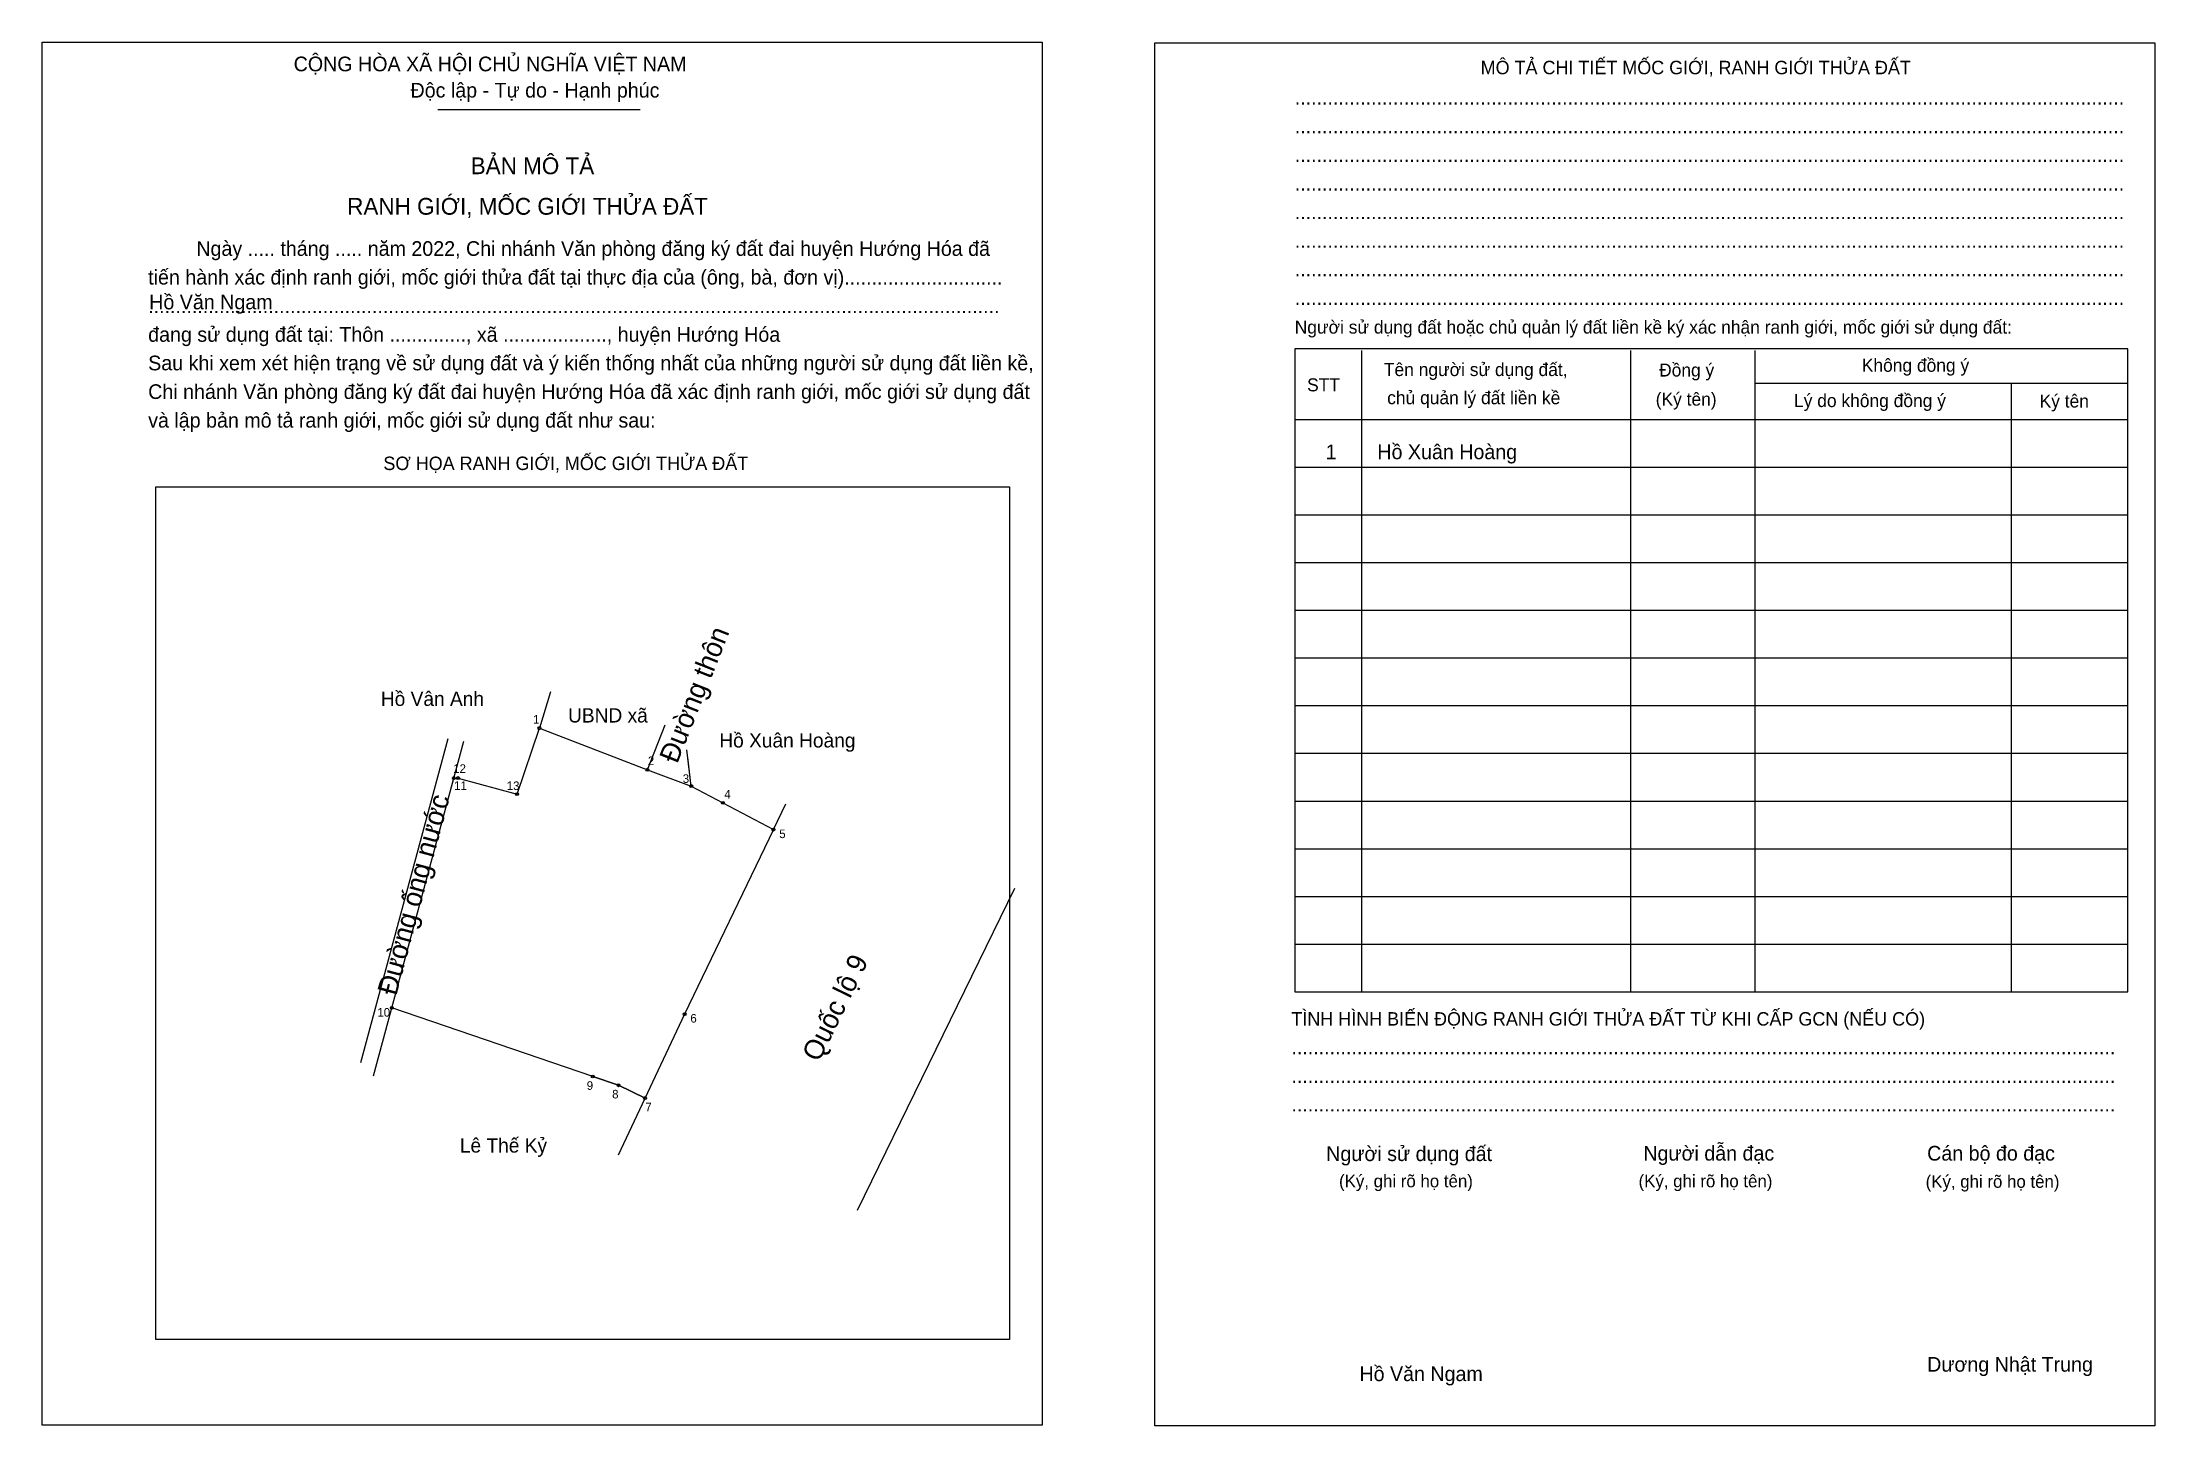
# Model space of a CAD drawing. Extents: x 545411 to 545678, y 1836468 to 1836642.
import ezdxf

# ---------------------------------------------------------------- set-up
doc = ezdxf.new("R2010")
doc.units = 0
for name, color, linetype in [('Level 1', 7, 'Continuous'), ('Level 10', 7, 'Continuous'), ('Level 11', 7, 'Continuous'), ('Level 2', 7, 'Continuous'), ('Level 25', 7, 'Continuous'), ('Level 27', 7, 'Continuous'), ('Level 36', 7, 'Continuous'), ('Level 52', 7, 'Continuous'), ('Level 55', 7, 'Continuous'), ('Level 6', 7, 'Continuous'), ('Level 9', 7, 'Continuous')]:
    doc.layers.add(name, color=color, linetype=linetype)

msp = doc.modelspace()

# ---------------------------------------------------------------- linework, layer by layer
at = {"layer": 'Level 1'}
for p, q in [((545411.36, 1836642.16), (545411.36, 1836642.16)), ((545551.62, 1836642.1), (545551.62, 1836642.1)), ((545461.25, 1836633.69), (545486.74, 1836633.69)), ((545577.68, 1836603.32), (545577.68, 1836522.45)), ((545611.59, 1836603.32), (545611.59, 1836522.45)), ((545627.28, 1836603.32), (545627.28, 1836522.45)), ((545627.28, 1836599.17), (545674.3, 1836599.17)), ((545659.57, 1836599.17), (545659.57, 1836522.45)), ((545569.26, 1836594.6), (545674.3, 1836594.6)), ((545569.26, 1836588.59), (545674.3, 1836588.59)), ((545425.68, 1836586.13), (545425.68, 1836586.13)), ((545569.26, 1836582.58), (545674.3, 1836582.58)), ((545569.26, 1836576.57), (545674.3, 1836576.57)), ((545569.26, 1836570.55), (545674.3, 1836570.55)), ((545569.26, 1836564.54), (545674.3, 1836564.54)), ((545569.26, 1836558.53), (545674.3, 1836558.53)), ((545569.26, 1836552.52), (545674.3, 1836552.52)), ((545569.26, 1836546.5), (545674.3, 1836546.5)), ((545569.26, 1836540.49), (545674.3, 1836540.49)), ((545569.26, 1836534.48), (545674.3, 1836534.48)), ((545569.26, 1836528.47), (545674.3, 1836528.47)), ((545533.3, 1836478.62), (545533.3, 1836478.62)), ((545537.43, 1836467.8), (545537.43, 1836467.8)), ((545677.68, 1836467.74), (545677.68, 1836467.74))]:
    msp.add_line(p, q, dxfattribs=at)
for points in [[(545674.3, 1836603.5), (545569.26, 1836603.5), (545569.26, 1836522.45), (545674.3, 1836522.45)], [(545425.68, 1836586.13), (545533.3, 1836586.13), (545533.3, 1836478.62), (545425.68, 1836478.62)]]:
    msp.add_lwpolyline(points, close=True, dxfattribs=at)
at = {"layer": 'Level 10'}
for p, q in [((545475.43, 1836560.25), (545474.04, 1836555.7)), ((545471.22, 1836547.37), (545474.04, 1836555.7)), ((545474.04, 1836555.7), (545487.65, 1836550.45)), ((545487.65, 1836550.45), (545489.89, 1836556.11)), ((545451.51, 1836513.53), (545462.52, 1836554.38)), ((545453.13, 1836511.85), (545464.5, 1836554.03)), ((545493.19, 1836548.39), (545492.63, 1836552.95)), ((545463.25, 1836549.4), (545463.78, 1836549.4)), ((545463.78, 1836549.4), (545471.22, 1836547.37)), ((545487.65, 1836550.45), (545493.19, 1836548.39)), ((545493.19, 1836548.39), (545497.16, 1836546.28)), ((545497.16, 1836546.28), (545503.54, 1836542.9)), ((545503.54, 1836542.9), (545492.35, 1836519.63)), ((545514.15, 1836494.91), (545533.96, 1836535.51)), ((545480.76, 1836511.77), (545455.44, 1836520.42)), ((545492.35, 1836519.63), (545483.96, 1836501.86)), ((545484.02, 1836510.66), (545480.76, 1836511.77)), ((545487.36, 1836509.05), (545484.02, 1836510.66))]:
    msp.add_line(p, q, dxfattribs=at)
at = {"layer": 'Level 11'}
for centre in [(545474.04, 1836555.7), (545463.25, 1836549.4), (545463.78, 1836549.4), (545487.65, 1836550.45), (545471.22, 1836547.37), (545493.19, 1836548.39), (545497.16, 1836546.28), (545503.54, 1836542.9), (545455.44, 1836520.42), (545492.35, 1836519.63), (545492.35, 1836519.63), (545480.76, 1836511.77), (545484.02, 1836510.66), (545487.36, 1836509.05)]:
    msp.add_circle(centre, 0.18, dxfattribs=at)
at = {"layer": 'Level 2'}
for points in [[(545411.37, 1836642.16), (545537.43, 1836642.16), (545537.43, 1836467.8), (545411.37, 1836467.8)], [(545551.62, 1836642.1), (545677.68, 1836642.1), (545677.68, 1836467.74), (545551.62, 1836467.74)]]:
    msp.add_lwpolyline(points, close=True, dxfattribs=at)
at = {"layer": 'Level 25'}
for p, q in [((545497.16, 1836546.28), (545503.54, 1836542.9)), ((545480.76, 1836511.77), (545484.02, 1836510.66)), ((545484.02, 1836510.66), (545487.36, 1836509.05))]:
    msp.add_line(p, q, dxfattribs=at)
at = {"layer": 'Level 27'}
for p, q in [((545493.19, 1836548.39), (545492.75, 1836551.97)), ((545503.54, 1836542.9), (545505.11, 1836546.15))]:
    msp.add_line(p, q, dxfattribs=at)

# ---------------------------------------------------------------- texts
at = {"layer": 'Level 1'}
for s, height, p in [('CỘNG HÒA XÃ HỘI CHỦ NGHĨA VIỆT NAM', 1.8517, (545443.06, 1836638.5)), ('MÔ TẢ CHI TIẾT MỐC GIỚI, RANH GIỚI THỬA ĐẤT', 1.693, (545592.7, 1836638.13)), ('Độc lập - Tự do - Hạnh phúc', 1.8517, (545457.79, 1836635.19)), ('........................................................................................................................................................', 1.85174, (545569.26, 1836634.29)), ('........................................................................................................................................................', 1.85174, (545569.26, 1836630.68)), ('BẢN MÔ TẢ', 2.117, (545465.38, 1836625.53)), ('........................................................................................................................................................', 1.85174, (545569.26, 1836627.07)), ('RANH GIỚI, MỐC GIỚI THỬA ĐẤT', 2.1165, (545449.81, 1836620.42)), ('........................................................................................................................................................', 1.85174, (545569.26, 1836623.46)), ('........................................................................................................................................................', 1.85174, (545569.26, 1836619.86)), ('Ngày ..... tháng ..... năm 2022, Chi nhánh Văn phòng đăng ký đất đai huyện Hướng Hóa đã', 1.8517, (545430.79, 1836615.23)), ('........................................................................................................................................................', 1.85174, (545569.26, 1836616.25)), ('tiến hành xác định ranh giới, mốc giới thửa đất tại thực địa của (ông, bà, đơn vị).............................', 1.85174, (545424.72, 1836611.62)), ('........................................................................................................................................................', 1.85174, (545569.26, 1836612.64)), ('............................................................................................................................................................', 1.85174, (545424.72, 1836608.01)), ('........................................................................................................................................................', 1.85174, (545569.26, 1836609.03)), ('đang sử dụng đất tại: Thôn .............., xã ..................., huyện Hướng Hóa', 1.8517, (545424.72, 1836604.4)), ('Người sử dụng đất hoặc chủ quản lý đất liền kề ký xác nhận ranh giới, mốc giới sử dụng đất:', 1.6403, (545569.26, 1836605.43)), ('Sau khi xem xét hiện trạng về sử dụng đất và ý kiến thống nhất của những người sử dụng đất liền kề,', 1.8517, (545424.72, 1836600.8)), ('STT', 1.64, (545570.82, 1836598.15)), ('Tên người sử dụng đất,', 1.6403, (545580.5, 1836600.08)), ('Đồng ý', 1.64, (545615.2, 1836600.02)), ('Không đồng ý', 1.6403, (545640.75, 1836600.62)), ('Chi nhánh Văn phòng đăng ký đất đai huyện Hướng Hóa đã xác định ranh giới, mốc giới sử dụng đất', 1.8517, (545424.72, 1836597.19)), ('chủ quản lý đất liền kề', 1.6403, (545580.92, 1836596.53)), ('(Ký tên)', 1.64, (545614.77, 1836596.35)), ('Lý do không đồng ý', 1.6403, (545632.21, 1836596.17)), ('Ký tên', 1.64, (545663.17, 1836596.11)), ('và lập bản mô tả ranh giới, mốc giới sử dụng đất như sau:', 1.8517, (545424.72, 1836593.58)), ('SƠ HỌA RANH GIỚI, MỐC GIỚI THỬA ĐẤT', 1.693, (545454.37, 1836588.23)), ('TÌNH HÌNH BIẾN ĐỘNG RANH GIỚI THỬA ĐẤT TỪ KHI CẤP GCN (NẾU CÓ)', 1.693, (545568.84, 1836518.19)), ('.......................................................................................................................................................', 1.85174, (545568.84, 1836514.58)), ('.......................................................................................................................................................', 1.85174, (545568.84, 1836510.97)), ('.......................................................................................................................................................', 1.85174, (545568.84, 1836507.36)), ('Người sử dụng đất', 1.8517, (545573.23, 1836501.11)), ('Người dẫn đạc', 1.8517, (545613.21, 1836501.17)), ('Cán bộ đo đạc', 1.8517, (545648.99, 1836501.17)), ('(Ký, ghi rõ họ tên)', 1.5873, (545574.85, 1836497.8)), ('(Ký, ghi rõ họ tên)', 1.5873, (545612.61, 1836497.8)), ('(Ký, ghi rõ họ tên)', 1.5873, (545648.8, 1836497.74)), ('Dương Nhật Trung', 1.8517, (545648.99, 1836474.56))]:
    msp.add_text(s, height=height, dxfattribs=at).set_placement(p)
at = {"layer": 'Level 10'}
for s, rotation, p in [('Đường thôn', 68.4059, (545491.41, 1836551.11)), ('Đường ống nước', 74.9253, (545455.99, 1836521.87)), ('Quốc lộ 9', 63.9902, (545509.29, 1836513.49))]:
    msp.add_text(s, height=2.5, rotation=rotation, dxfattribs=at).set_placement(p)
at = {"layer": 'Level 36'}
for s, height, p in [('Hồ Vân Anh', 1.804, (545454.05, 1836558.49)), ('UBND xã', 1.804, (545477.65, 1836556.4)), ('Hồ Xuân Hoàng', 1.8037, (545496.72, 1836553.25)), ('Lê Thế Kỷ', 1.804, (545464.01, 1836502.18))]:
    msp.add_text(s, height=height, dxfattribs=at).set_placement(p)
at = {"layer": 'Level 52'}
for s, height, p in [('1', 1.85, (545573.16, 1836589.6)), ('Hồ Xuân Hoàng', 1.8517, (545579.68, 1836589.6))]:
    msp.add_text(s, height=height, dxfattribs=at).set_placement(p)
at = {"layer": 'Level 55'}
for s, p in [('1', (545474.01, 1836555.7)), ('11', (545463.17, 1836549.4)), ('12', (545463.69, 1836549.4)), ('2', (545487.61, 1836550.45)), ('13', (545471.14, 1836547.37)), ('3', (545493.15, 1836548.39)), ('4', (545497.12, 1836546.28)), ('5', (545503.5, 1836542.9)), ('10', (545455.36, 1836520.42)), ('6', (545492.31, 1836519.63)), ('9', (545480.72, 1836511.77)), ('8', (545483.98, 1836510.66)), ('7', (545487.32, 1836509.05))]:
    msp.add_text(s, height=0.12, dxfattribs=at).set_placement(p)
at = {"layer": 'Level 6'}
for p in [(545424.85, 1836608.49), (545577.42, 1836473.37)]:
    msp.add_text('Hồ Văn Ngam', height=1.8518, dxfattribs=at).set_placement(p)
at = {"layer": 'Level 9'}
for s, height, p in [('1', 1.08, (545473.23, 1836556.25)), ('2', 1.08, (545487.71, 1836551.03)), ('12', 1.082, (545463.17, 1836550.05)), ('3', 1.08, (545492.11, 1836548.79)), ('11', 1.082, (545463.28, 1836547.9)), ('13', 1.082, (545469.92, 1836547.89)), ('4', 1.08, (545497.35, 1836546.81)), ('5', 1.08, (545504.28, 1836541.83)), ('10', 1.082, (545453.61, 1836519.32)), ('6', 1.08, (545493.07, 1836518.57)), ('9', 1.08, (545480.01, 1836510.09)), ('8', 1.08, (545483.21, 1836509.01)), ('7', 1.08, (545487.39, 1836507.38))]:
    msp.add_text(s, height=height, dxfattribs=at).set_placement(p)

doc.saveas('drawing.dxf')
